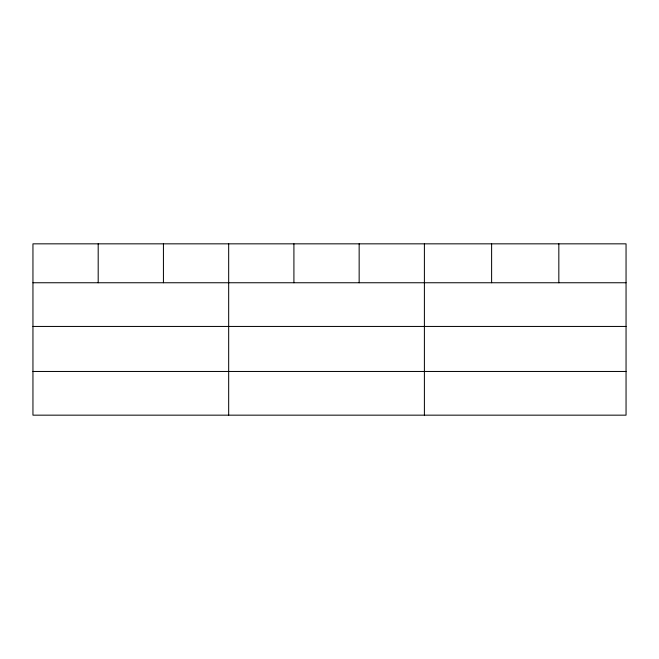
<?xml version="1.0" encoding="UTF-8"?>
<svg xmlns="http://www.w3.org/2000/svg" width="659" height="659" viewBox="0 0 659 659"><rect width="100%" height="100%" fill="white"/><g stroke="black" fill="none" stroke-linecap="round" stroke-linejoin="round"><path stroke-width="0.99" d="M626.05 326.444L626.05 243.838L32.95 243.838L32.95 415.162L626.05 415.162L626.05 326.444L32.95 326.444M32.95 282.752L626.05 282.752M32.95 371.462L626.05 371.462M558.832 243.838L558.832 282.752M491.614 243.838L491.614 282.752M424.396 243.838L424.396 415.162M359.155 243.838L359.155 282.752M293.914 243.838L293.914 282.752M228.673 243.838L228.673 415.162M163.432 243.838L163.432 282.752M98.191 243.838L98.191 282.752"/></g></svg>
